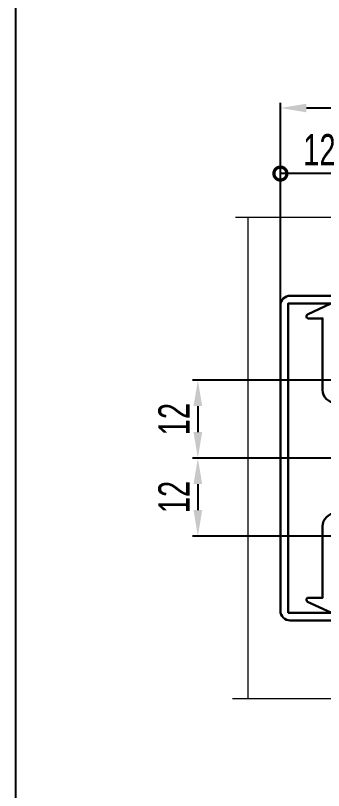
# Model space of a CAD drawing. Extents: x -37 to 8820, y -336 to 478.
# Drawn here: x 2335 to 2364.6, y 127.1 to 201.7 of the extents above; entities that cross this region are included whole.
import ezdxf

# ---------------------------------------------------------------- set-up
doc = ezdxf.new("R2010")
doc.units = 0
doc.header["$LTSCALE"] = 5
doc.linetypes.add('DASHDOT', pattern=[1, 0.5, -0.25, 0, -0.25])
doc.layers.get('0').update_dxf_attribs({"linetype": 'CONTINUOUS', "lineweight": 30})
doc.layers.get('DEFPOINTS').update_dxf_attribs({"linetype": 'CONTINUOUS'})
for name, color, linetype, lineweight in [('1', 6, 'DASHDOT', 13), ('Dimentions', 5, 'CONTINUOUS', 15), ('Зигзаг', 1, 'CONTINUOUS', 15), ('Конструкции', 252, 'CONTINUOUS', 20)]:
    doc.layers.add(name, color=color, linetype=linetype, lineweight=lineweight)
doc.layers.add('Скрытые', color=14, linetype='CONTINUOUS', plot=False)
doc.styles.add('3', font='RUSS.SHX', dxfattribs={"width": 0.7, "height": 3})
doc.dimstyles.new('MX1_6', dxfattribs={"dimtxt": 3, "dimasz": 2.5, "dimexe": 0.5, "dimexo": 0, "dimgap": 0.8, "dimtad": 1, "dimlfac": 1.6, "dimdsep": 46, "dimtxsty": '3', "dimcen": 0, "dimclrd": 256, "dimclre": 256, "dimclrt": 256, "dimaunit": 1, "dimadec": 0, "dimazin": 0, "dimtfac": 1, "dimtmove": 0, "dimatfit": 1, "dimfxl": 1, "dimtvp": 1, "dimtolj": 1, "dimtzin": 0, "dimarcsym": 0})

# ---------------------------------------------------------------- blocks, each defined once
blk = doc.blocks.new('*D866')
at = {"layer": 'DEFPOINTS', "color": 0, "linetype": 'Continuous', "transparency": 16777216}
for p in [(2379.231320490896, 166.6273088152814), (2352.54189740038, 159.127308815315), (2379.231320490896, 159.127308815315)]:
    blk.add_point(p, dxfattribs=at)
at = {"layer": 'Dimentions', "linetype": 'Continuous', "lineweight": -2, "transparency": 16777216}
for p, q in [((2379.231320490896, 166.6273088152814), (2352.04189740038, 166.6273088152814)), ((2352.54189740038, 164.1273088152814), (2352.54189740038, 161.627308815315)), ((2379.231320490896, 159.127308815315), (2352.04189740038, 159.127308815315))]:
    blk.add_line(p, q, dxfattribs=at)
at = {"layer": 'Dimentions', "linetype": 'Continuous', "transparency": 16777216}
for points in [[(2352.125230733713, 164.1273088152814), (2352.958564067046, 164.1273088152814), (2352.54189740038, 166.6273088152814)], [(2352.125230733713, 161.627308815315), (2352.958564067046, 161.627308815315), (2352.54189740038, 159.127308815315)]]:
    blk.add_solid(points, dxfattribs=at)
at = {"layer": 'Dimentions', "linetype": 'Continuous', "transparency": 16777216, "insert": (2350.24189740038, 162.8773088152975), "char_height": 3, "attachment_point": 5, "rotation": 90, "style": '3'}
blk.add_mtext('\\A1;12', dxfattribs=at)
blk = doc.blocks.new('*D867')
at = {"layer": 'DEFPOINTS', "color": 0, "linetype": 'Continuous', "transparency": 16777216}
for p in [(2355.816230950658, 159.127308815315), (2352.54189740038, 151.6273088153441), (2379.231320490896, 151.6273088153442)]:
    blk.add_point(p, dxfattribs=at)
at = {"layer": 'Dimentions', "linetype": 'Continuous', "lineweight": -2, "transparency": 16777216}
for p, q in [((2355.816230950658, 159.127308815315), (2352.04189740038, 159.127308815315)), ((2352.54189740038, 156.6273088153151), (2352.54189740038, 154.1273088153441)), ((2379.231320490896, 151.6273088153442), (2352.04189740038, 151.6273088153441))]:
    blk.add_line(p, q, dxfattribs=at)
at = {"layer": 'Dimentions', "linetype": 'Continuous', "transparency": 16777216}
for points in [[(2352.125230733713, 156.6273088153151), (2352.958564067046, 156.6273088153151), (2352.54189740038, 159.127308815315)], [(2352.125230733713, 154.1273088153441), (2352.958564067046, 154.1273088153441), (2352.54189740038, 151.6273088153441)]]:
    blk.add_solid(points, dxfattribs=at)
at = {"layer": 'Dimentions', "linetype": 'Continuous', "transparency": 16777216, "insert": (2350.24189740038, 155.3773088153289), "char_height": 3, "attachment_point": 5, "rotation": 90, "style": '3'}
blk.add_mtext('\\A1;12', dxfattribs=at)
blk = doc.blocks.new('*D880')
at = {"layer": 'DEFPOINTS', "color": 0, "linetype": 'Continuous', "transparency": 16777216}
for p in [(2360.481320490916, 192.8056608352001), (2401.731320490773, 184.8754789029592), (2360.481320490916, 172.0639359575841)]:
    blk.add_point(p, dxfattribs=at)
at = {"layer": 'Dimentions', "linetype": 'Continuous', "lineweight": -2, "transparency": 16777216}
for p, q in [((2360.481320490916, 172.0639359575841), (2360.481320490916, 193.3056608352001)), ((2401.731320490773, 184.8754789029592), (2401.731320490773, 193.3056608352001)), ((2399.231320490773, 192.8056608352001), (2362.981320490916, 192.8056608352001))]:
    blk.add_line(p, q, dxfattribs=at)
at = {"layer": 'Dimentions', "linetype": 'Continuous', "transparency": 16777216}
for points in [[(2362.981320490916, 193.2223275018668), (2362.981320490916, 192.3889941685334), (2360.481320490916, 192.8056608352001)], [(2399.231320490773, 193.2223275018668), (2399.231320490773, 192.3889941685334), (2401.731320490773, 192.8056608352001)]]:
    blk.add_solid(points, dxfattribs=at)
at = {"layer": 'Dimentions', "linetype": 'Continuous', "transparency": 16777216, "insert": (2381.106320490845, 195.1056608352001), "char_height": 3, "attachment_point": 5, "style": '3'}
blk.add_mtext('\\A1;66', dxfattribs=at)
blk = doc.blocks.new('_DotSmall')
at = {"color": 0, "linetype": 'ByBlock', "const_width": 0.5}
blk.add_lwpolyline([(-0.0625, 0, 1), (0.0625, 0, 1)], format="xyb", close=True, dxfattribs=at)
blk = doc.blocks.new('*D881')
at = {"layer": 'DEFPOINTS', "color": 0, "linetype": 'Continuous', "transparency": 16777216}
for p in [(2360.481320490916, 186.5015415027057), (2367.981320490922, 181.726166436568), (2360.481320490916, 172.0639359575841)]:
    blk.add_point(p, dxfattribs=at)
at = {"layer": 'Dimentions', "linetype": 'Continuous', "lineweight": -2, "transparency": 16777216}
for p, q in [((2360.481320490916, 172.0639359575841), (2360.481320490916, 187.0015415027058)), ((2367.981320490922, 186.5015415027057), (2360.481320490916, 186.5015415027057)), ((2367.981320490922, 181.726166436568), (2367.981320490922, 187.0015415027058))]:
    blk.add_line(p, q, dxfattribs=at)
at = {"layer": 'Dimentions', "linetype": 'Continuous', "lineweight": -2, "transparency": 16777216, "xscale": 2.5, "yscale": 2.5, "zscale": 2.5, "rotation": 180}
blk.add_blockref('_DotSmall', (2360.481320490916, 186.5015415027057), dxfattribs=at)
at = {"layer": 'Dimentions', "linetype": 'Continuous', "lineweight": -2, "transparency": 16777216, "xscale": 2.5, "yscale": 2.5, "zscale": 2.5}
blk.add_blockref('_DotSmall', (2367.981320490922, 186.5015415027057), dxfattribs=at)
at = {"layer": 'Dimentions', "linetype": 'Continuous', "transparency": 16777216, "insert": (2364.231320490919, 188.8015415027058), "char_height": 3, "attachment_point": 5, "style": '3'}
blk.add_mtext('\\A1;12', dxfattribs=at)

msp = doc.modelspace()

# ---------------------------------------------------------------- linework, layer by layer
msp.add_lwpolyline([(2360.481320490916, 144.4398088153118), (2360.481320490916, 173.8148088153114, -0.4142135623731006), (2361.418820490917, 174.7523088153114), (2367.731320490916, 174.7523088153114, -0.8025848516716022), (2367.836975056352, 174.2757318685519), (2366.400299723332, 173.6057991584823, -0.4015594422234812), (2365.8272891465, 173.8003857383885, 0.279739281223065), (2365.494619071654, 174.0023088153114), (2361.231320490916, 174.0023088153114), (2361.231320490916, 144.2523088153114), (2365.494619071654, 144.2523088153114, 0.279739281223065), (2365.8272891465, 144.4542318922347, -0.4015594422234812), (2366.400299723332, 144.6488184721404), (2367.836975056352, 143.9788857620708, -0.8025848516716022), (2367.731320490916, 143.5023088153118), (2361.418820490917, 143.5023088153118, -0.4142135623731006)], format="xyb", close=True)
for points in [[(2365.327386844632, 173.9847415253814), (2363.08957956684, 172.941234854273, 0.2914734195861182), (2362.981320490916, 172.7713021442034), (2362.981320490916, 172.7523088153123, 0.4142135623731233), (2363.168820490918, 172.5648088153123), (2364.543820490917, 172.5648088153123), (2364.543820490917, 165.6898088153123, 0.4142135623730284), (2365.793820490917, 164.4398088153123)], [(2365.793820490917, 153.8148088153123, 0.4142135623730284), (2364.543820490917, 152.5648088153123), (2364.543820490917, 145.6898088153123), (2363.168820490918, 145.6898088153123, 0.4142135623731232), (2362.981320490916, 145.5023088153123), (2362.981320490916, 145.4833154864207, 0.2914734195861226), (2363.08957956684, 145.3133827763515), (2365.327386844632, 144.2698761052431, 0.4142135623730883)]]:
    msp.add_lwpolyline(points, format="xyb")
at = {"layer": '1'}
msp.add_line((2362.981320490916, 159.127308815315), (2412.596449112634, 159.127308815315), dxfattribs=at)
at = {"layer": 'Зигзаг'}
for points in [[(2413.663549884411, 182.2825426567712), (2382.024369119317, 182.2825426567712), (2381.443519148521, 183.6004390879518), (2381.007881670425, 180.9877392551864), (2380.425384723221, 182.2825426567712), (2356.149892114888, 182.2825426567712)], [(2413.825087247997, 135.9720749738587), (2382.024369119317, 135.9720749738587), (2381.443519148521, 137.2899714050393), (2381.007881670425, 134.6772715722738), (2380.425384723221, 135.9720749738587), (2355.869181842564, 135.9720749738587)]]:
    msp.add_lwpolyline(points, dxfattribs=at)
at = {"layer": 'Конструкции'}
msp.add_lwpolyline([(2357.356320490922, 182.282542656769), (2357.356320490922, 135.9720749738587)], dxfattribs=at)
at = {"layer": 'Скрытые', "linetype": 'Continuous'}
msp.add_lwpolyline([(2500, 9.999999999999773), (2500, 286.9999999999998), (2335, 286.9999999999998), (2335, 9.999999999999773)], close=True, dxfattribs=at)

# ---------------------------------------------------------------- dimensions: what is measured, and where the dimension line sits
at = {"layer": 'Dimentions', "linetype": 'Continuous'}
dim = msp.add_linear_dim(base=(2360.481320490916, 192.8056608352001), p1=(2401.731320490773, 184.8754789029592), p2=(2360.481320490916, 172.0639359575841), dimstyle='MX1_6', dxfattribs=at)
dim.commit()
dim.dimension.update_dxf_attribs({"geometry": '*D880', "text_midpoint": (2381.106320490845, 195.1056608352001)})
dim = msp.add_linear_dim(base=(2360.481320490916, 186.5015415027057), p1=(2367.981320490922, 181.726166436568), p2=(2360.481320490916, 172.0639359575841), dimstyle='MX1_6', override={"dimdec": 0, "dimblk1": 'DotSmall', "dimblk2": 'DotSmall', "dimsah": 1}, dxfattribs=at)
dim.commit()
dim.dimension.update_dxf_attribs({"geometry": '*D881', "text_midpoint": (2364.231320490919, 188.8015415027058)})
for base, p1, p2, picture, middle in [((2352.54189740038, 159.127308815315), (2379.231320490895, 166.6273088152813), (2379.231320490895, 159.127308815315), '*D866', (2350.24189740038, 162.8773088152975)), ((2352.54189740038, 151.6273088153441), (2355.816230950657, 159.127308815315), (2379.231320490895, 151.6273088153441), '*D867', (2350.24189740038, 155.3773088153289))]:
    dim = msp.add_linear_dim(base=base, p1=p1, p2=p2, angle=90, dimstyle='MX1_6', dxfattribs=at)
    dim.commit()
    dim.dimension.update_dxf_attribs({"geometry": picture, "text_midpoint": middle})

doc.saveas('drawing.dxf')
